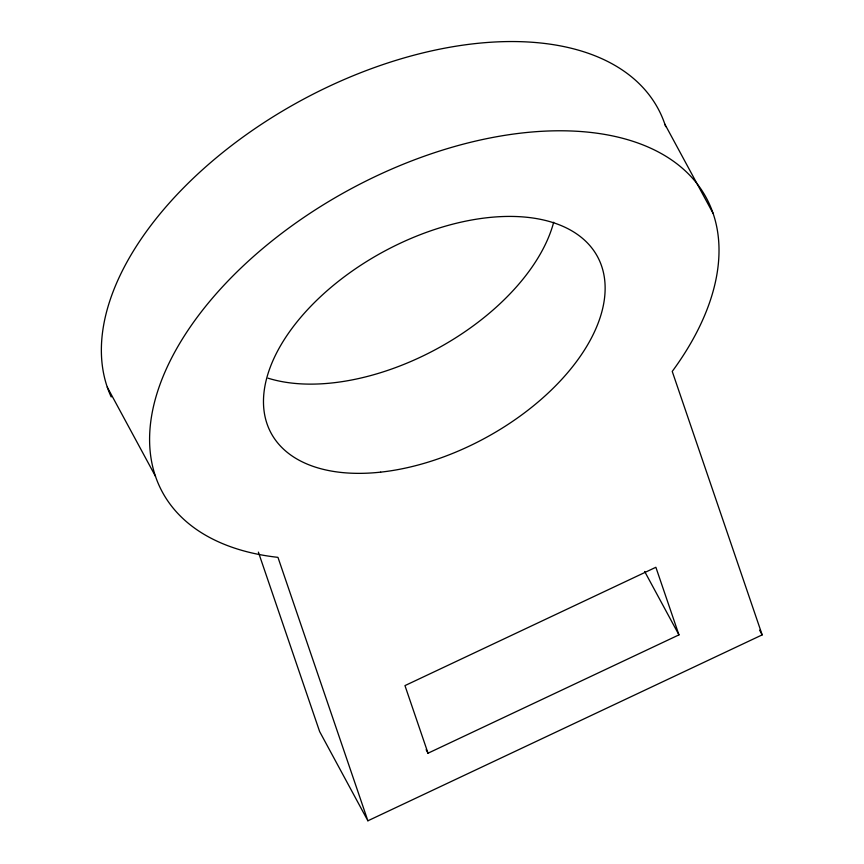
<?xml version="1.0" encoding="UTF-8"?>
<svg xmlns="http://www.w3.org/2000/svg" width="864" height="864" viewBox="0 0 864 864"><rect width="100%" height="100%" fill="white"/><g stroke="black" fill="none" stroke-linecap="round" stroke-linejoin="round"><path stroke-width="1.3" d="M428.026 753.203L678.953 634.878L655.873 567.281L404.957 685.606L428.026 753.203L426.125 749.682M367.88 820.8L762.167 634.878L672.235 371.423A309.204 176.904 -28.4 0 0 590.663 132.43A309.204 176.904 -28.4 0 0 196.376 318.352A309.204 176.904 -28.4 0 0 277.96 557.356L367.88 820.8L319.637 731.57L258.379 552.118M664.859 124.189L713.113 213.419M759.629 630.18L762.167 634.878M644.663 571.482L678.953 634.878M107.266 387.137L155.509 476.356M111.197 396.954A309.204 176.904 -28.4 0 1 322.099 89.672A309.204 176.904 -28.4 0 1 665.669 126.641M553.684 222.242A185.522 106.142 -28.4 0 1 437.681 348.408A185.522 106.142 -28.4 0 1 268.024 378.173M380.646 472.144A185.522 106.142 -28.4 0 0 601.592 266.004A185.522 106.142 -28.4 0 0 320.695 296.514A185.522 106.142 -28.4 0 0 380.646 472.144"/></g></svg>
